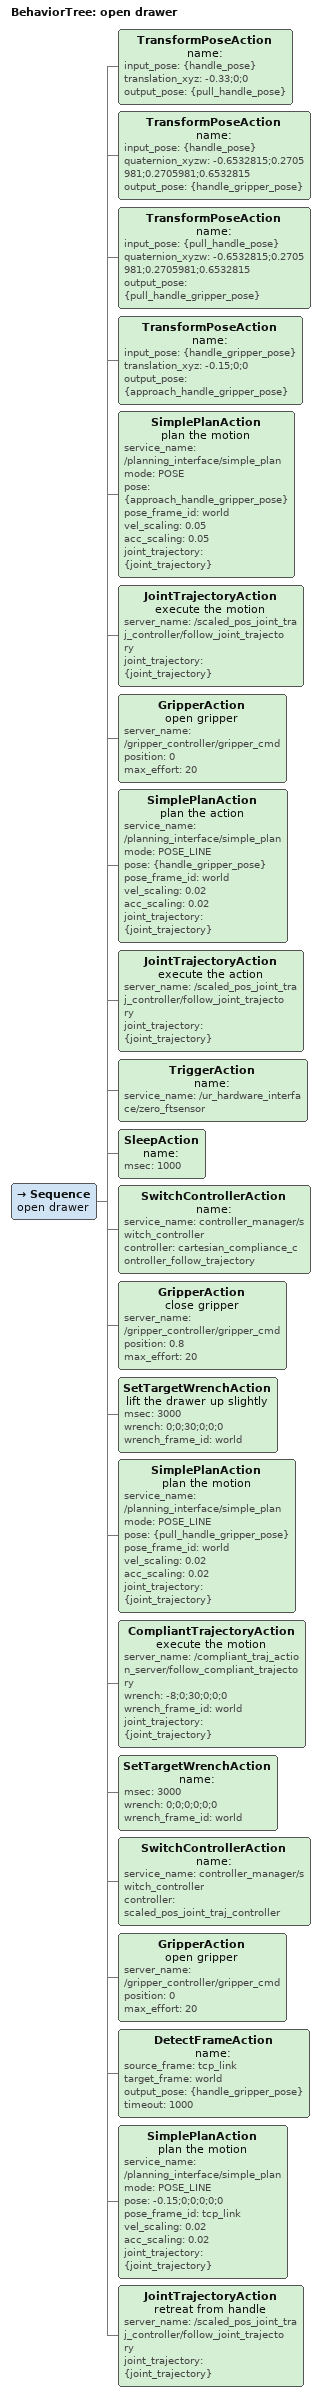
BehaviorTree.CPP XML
<root>
    <!--
    inputs:
      - handle_pose
      -
  -->
    <BehaviorTree ID="open drawer">
        <Sequence name="open drawer">
            <!-- calculate poses for opening drawer-->
            <TransformPoseAction
                name=""
                input_pose="{handle_pose}"
                translation_xyz="-0.33;0;0"
                output_pose="{pull_handle_pose}"
            />
            <TransformPoseAction
                name=""
                input_pose="{handle_pose}"
                quaternion_xyzw="-0.6532815;0.2705981;0.2705981;0.6532815"
                output_pose="{handle_gripper_pose}"
            />
            <TransformPoseAction
                name=""
                input_pose="{pull_handle_pose}"
                quaternion_xyzw="-0.6532815;0.2705981;0.2705981;0.6532815"
                output_pose="{pull_handle_gripper_pose}"
            />
            <TransformPoseAction
                name=""
                input_pose="{handle_gripper_pose}"
                translation_xyz="-0.15;0;0"
                output_pose="{approach_handle_gripper_pose}"
            />

            <!-- move to approach handle pose -->
            <SimplePlanAction
                name="plan the motion"
                service_name="/planning_interface/simple_plan"
                mode="POSE"
                pose="{approach_handle_gripper_pose}"
                pose_frame_id="world"
                vel_scaling="0.05"
                acc_scaling="0.05"
                joint_trajectory="{joint_trajectory}"
            />
            <JointTrajectoryAction
                name="execute the motion"
                server_name="/scaled_pos_joint_traj_controller/follow_joint_trajectory"
                joint_trajectory="{joint_trajectory}"
            />

            <!-- open gripper -->
            <GripperAction
                name="open gripper"
                server_name="/gripper_controller/gripper_cmd"
                position="0"
                max_effort="20"
            />

            <!-- approach handle -->
            <SimplePlanAction
                name="plan the action"
                service_name="/planning_interface/simple_plan"
                mode="POSE_LINE"
                pose="{handle_gripper_pose}"
                pose_frame_id="world"
                vel_scaling="0.02"
                acc_scaling="0.02"
                joint_trajectory="{joint_trajectory}"
            />
            <JointTrajectoryAction
                name="execute the action"
                server_name="/scaled_pos_joint_traj_controller/follow_joint_trajectory"
                joint_trajectory="{joint_trajectory}"
            />

            <!-- zero force torque sensor -->
            <TriggerAction
                name=""
                service_name="/ur_hardware_interface/zero_ftsensor"
            />
            <SleepAction
                name=""
                msec="1000"
            />

            <!-- switch to compliance control-->
            <SwitchControllerAction
                name=""
                service_name="controller_manager/switch_controller"
                controller="cartesian_compliance_controller_follow_trajectory"
            />

            <!-- close gripper -->
            <GripperAction
                name="close gripper"
                server_name="/gripper_controller/gripper_cmd"
                position="0.8"
                max_effort="20"
            />

            <!-- apply upwards wrench for few seconds to lift drawer up -->
            <SetTargetWrenchAction
                name="lift the drawer up slightly"
                msec="3000"
                wrench="0;0;30;0;0;0"
                wrench_frame_id="world"
            />

            <!-- pull drawer open -->
            <SimplePlanAction
                name="plan the motion"
                service_name="/planning_interface/simple_plan"
                mode="POSE_LINE"
                pose="{pull_handle_gripper_pose}"
                pose_frame_id="world"
                vel_scaling="0.02"
                acc_scaling="0.02"
                joint_trajectory="{joint_trajectory}"
            />
            <CompliantTrajectoryAction
                name="execute the motion"
                server_name="/compliant_traj_action_server/follow_compliant_trajectory"
                wrench="-8;0;30;0;0;0"
                wrench_frame_id="world"
                joint_trajectory="{joint_trajectory}"
            />

            <!-- stop applying wrench  -->
            <SetTargetWrenchAction
                name=""
                msec="3000"
                wrench="0;0;0;0;0;0"
                wrench_frame_id="world"
            />

            <!-- switch back to joint traj ctrl -->
            <SwitchControllerAction
                name=""
                service_name="controller_manager/switch_controller"
                controller="scaled_pos_joint_traj_controller"
            />

            <!-- open gripper -->
            <GripperAction
                name="open gripper"
                server_name="/gripper_controller/gripper_cmd"
                position="0"
                max_effort="20"
            />

            <!-- save current pose -->
            <DetectFrameAction
                name=""
                source_frame="tcp_link"
                target_frame="world"
                output_pose="{handle_gripper_pose}"
                timeout="1000"
            />

            <!-- retreat from handle -->
            <SimplePlanAction
                name="plan the motion"
                service_name="/planning_interface/simple_plan"
                mode="POSE_LINE"
                pose="-0.15;0;0;0;0;0"
                pose_frame_id="tcp_link"
                vel_scaling="0.02"
                acc_scaling="0.02"
                joint_trajectory="{joint_trajectory}"
            />
            <JointTrajectoryAction
                name="retreat from handle"
                server_name="/scaled_pos_joint_traj_controller/follow_joint_trajectory"
                joint_trajectory="{joint_trajectory}"
            />

        </Sequence>
    </BehaviorTree>

</root>
